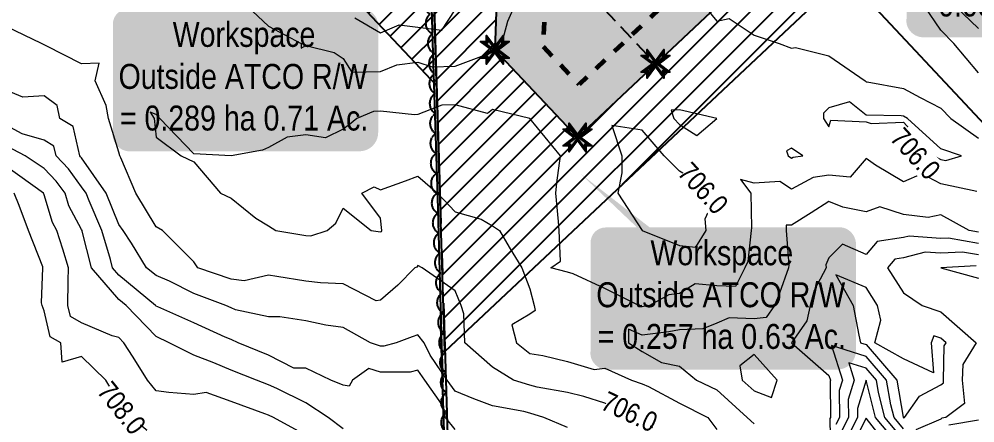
# Model space of a CAD drawing. Extents: x 634962 to 644935, y 5969185 to 5972988.
# Drawn here: x 644229.5 to 644421.3, y 5971366.5 to 5971447.5 of the extents above; entities that cross this region are included whole.
import ezdxf

# ---------------------------------------------------------------- set-up
doc = ezdxf.new("R2010")
doc.units = 0
doc.header["$LTSCALE"] = 5
for name, pattern in [('0', [1, 1, 0]), ('foc-PROPOSED-HP', [2, 1, -1]), ('foc-QUARTERLINE', [33, 25, -3, 2, -3]), ('foc-TIELINE', [1.875, 1.25, -0.625])]:
    doc.linetypes.add(name, pattern=pattern)
for name, color, linetype in [('AS-FENCE-DASH', 48, 'foc-FENCE-DASH'), ('L-MON', 1, 'Continuous'), ('L-QSEC', 8, 'foc-QUARTERLINE'), ('L-TIE', 7, 'foc-TIELINE'), ('L-TITLEDB', 4, 'Continuous'), ('P-PROPOSED', 10, 'Continuous'), ('P-PROPOSED-H', 21, 'Continuous'), ('P-TEMP-ATCO PIPELINES', 104, 'Continuous'), ('P-TEMP-ATCO PIPELINES-H', 71, 'Continuous'), ('P-TEMP-ATCO PIPELINES_3', 104, 'Continuous'), ('P-TEMP-BLOCKS', 250, 'Continuous'), ('T-BUSH', 110, '0')]:
    doc.layers.add(name, color=color, linetype=linetype)
doc.layers.add('C-TOPO-MAJR', color=7, linetype='Continuous', lineweight=15, true_color=0xd3aa5f)
doc.layers.add('C-TOPO-MINR', color=7, linetype='Continuous', lineweight=13, true_color=0xe9d5af)
doc.layers.add('C-TOPO-MAJR-TEXT', color=7, linetype='Continuous', true_color=0x644b1b)
doc.layers.add('PROPOSED HP', color=240, linetype='foc-PROPOSED-HP', lineweight=60)
doc.styles.add('80', font='ARIALN.TTF', dxfattribs={"height": 10})
doc.styles.add('foc-LtypeFont', font='ARIALN.TTF', dxfattribs={"height": 7.35})
doc.styles.get("Standard").update_dxf_attribs({"font": 'ARIALN.TTF'})
doc.linetypes.add('foc-FENCE-DASH', pattern='A,0.5,-0.5,1,-0.5,1,-0.5,1,-0.5,1,-0.5,["X",foc-LtypeFont,S=0.2,R=0,X=-0.625,Y=-0.75],-0.5', length=7.5)

# ---------------------------------------------------------------- blocks, each defined once
blk = doc.blocks.new('*U670')
h = blk.add_hatch(color=255)
edge = h.paths.add_edge_path()
edge.add_line((-46.5, -28.5), (46.5, -28.5))
edge.add_arc((46.5, -22.5), 6, 270, 360)
edge.add_line((52.5, -22.5), (52.5, 21))
edge.add_arc((46.5, 21), 6, 0, 90)
edge.add_line((46.5, 27), (-46.5, 27))
edge.add_arc((-46.5, 21), 6, 90, 180)
edge.add_line((-52.5, 21), (-52.5, -22.5))
edge.add_arc((-46.5, -22.5), 6, 180, 270)
at = {"color": 104, "flags": 128}
blk.add_lwpolyline([(62.49, 70.63, 0, 7.5, 0), (0, 0, 0, 0, 0)], format="xyseb", dxfattribs=at)
blk.add_lwpolyline([(-46.5, -28.5, 3, 3, 0), (46.5, -28.5, 3, 3, 0.414214), (52.5, -22.5, 3, 3, 0), (52.5, 21, 3, 0, 0.414214), (46.5, 27, 0, 0, 0), (-46.5, 27, 0, 0, 0.414214), (-52.5, 21, 0, 0, 0), (-52.5, -22.5, 0, 3, 0.414214)], format="xyseb", close=True, dxfattribs=at)
at = {"color": 104, "style": '80'}
blk.add_attdef('ENTER_TEXT_001', (-26.85, -4.92), '', height=10, dxfattribs=at)
blk = doc.blocks.new('*U807')
h = blk.add_hatch(color=255)
edge = h.paths.add_edge_path()
edge.add_line((-46.5, -28.5), (46.5, -28.5))
edge.add_arc((46.5, -22.5), 6, 270, 360)
edge.add_line((52.5, -22.5), (52.5, 21))
edge.add_arc((46.5, 21), 6, 0, 90)
edge.add_line((46.5, 27), (-46.5, 27))
edge.add_arc((-46.5, 21), 6, 90, 180)
edge.add_line((-52.5, 21), (-52.5, -22.5))
edge.add_arc((-46.5, -22.5), 6, 180, 270)
at = {"color": 104, "flags": 128}
blk.add_lwpolyline([(-123.61, 36.07, 0, 7.5, 0), (0, 0, 0, 0, 0)], format="xyseb", dxfattribs=at)
blk.add_lwpolyline([(-46.5, -28.5, 3, 3, 0), (46.5, -28.5, 3, 3, 0.414214), (52.5, -22.5, 3, 3, 0), (52.5, 21, 3, 0, 0.414214), (46.5, 27, 0, 0, 0), (-46.5, 27, 0, 0, 0.414214), (-52.5, 21, 0, 0, 0), (-52.5, -22.5, 0, 3, 0.414214)], format="xyseb", close=True, dxfattribs=at)
at = {"color": 104, "style": '80'}
blk.add_attdef('ENTER_TEXT_001', (-26.85, -4.92), '', height=10, dxfattribs=at)
blk = doc.blocks.new('*U808')
h = blk.add_hatch(color=255)
edge = h.paths.add_edge_path()
edge.add_line((-46.5, -28.5), (46.5, -28.5))
edge.add_arc((46.5, -22.5), 6, 270, 360)
edge.add_line((52.5, -22.5), (52.5, 21))
edge.add_arc((46.5, 21), 6, 0, 90)
edge.add_line((46.5, 27), (-46.5, 27))
edge.add_arc((-46.5, 21), 6, 90, 180)
edge.add_line((-52.5, 21), (-52.5, -22.5))
edge.add_arc((-46.5, -22.5), 6, 180, 270)
at = {"color": 104, "flags": 128}
blk.add_lwpolyline([(-56.5, 48.52, 0, 7.5, 0), (0, 0, 0, 0, 0)], format="xyseb", dxfattribs=at)
blk.add_lwpolyline([(-46.5, -28.5, 3, 3, 0), (46.5, -28.5, 3, 3, 0.414214), (52.5, -22.5, 3, 3, 0), (52.5, 21, 3, 0, 0.414214), (46.5, 27, 0, 0, 0), (-46.5, 27, 0, 0, 0.414214), (-52.5, 21, 0, 0, 0), (-52.5, -22.5, 0, 3, 0.414214)], format="xyseb", close=True, dxfattribs=at)
at = {"color": 104, "style": '80'}
blk.add_attdef('ENTER_TEXT_001', (-26.85, -4.92), '', height=10, dxfattribs=at)
blk = doc.blocks.new('TEMP')
h = blk.add_hatch(color=255)
h.dxf.hatch_style = 1
h.paths.add_polyline_path([(0, 0.251), (-0.666, 1.152), (-0.666, 0.666), (-1.152, 0.666), (-0.251, 0), (-1.152, -0.666), (-0.666, -0.666), (-0.666, -1.152), (0, -0.251), (0.666, -1.152), (0.666, -0.666), (1.152, -0.666), (0.251, 0), (1.152, 0.666), (0.666, 0.666), (0.666, 1.152)])
h.paths.add_polyline_path([(0.566, 0.849), (0.566, 0.566), (0.849, 0.566), (0.083, 0), (0.849, -0.566), (0.566, -0.566), (0.566, -0.849), (0, -0.083), (-0.566, -0.849), (-0.566, -0.566), (-0.849, -0.566), (-0.083, 0), (-0.849, 0.566), (-0.566, 0.566), (-0.566, 0.849), (0, 0.083)], flags=16)
h = blk.add_hatch(color=1)
h.dxf.hatch_style = 1
h.paths.add_polyline_path([(0, 0.083), (-0.566, 0.849), (-0.566, 0.566), (-0.849, 0.566), (-0.083, 0), (-0.849, -0.566), (-0.566, -0.566), (-0.566, -0.849), (0, -0.083), (0.566, -0.849), (0.566, -0.566), (0.849, -0.566), (0.083, 0), (0.849, 0.566), (0.566, 0.566), (0.566, 0.849)])
at = {"color": 1}
for p, q in [((-0.083, 0), (0.083, 0)), ((0, 0.083), (0, -0.083))]:
    blk.add_line(p, q, dxfattribs=at)
at = {"color": 255, "flags": 128}
blk.add_lwpolyline([(-0.251, 0), (-1.152, 0.666), (-0.666, 0.666), (-0.666, 1.152), (0, 0.251), (0.666, 1.152), (0.666, 0.666), (1.152, 0.666), (0.251, 0), (1.152, -0.666), (0.666, -0.666), (0.666, -1.152), (0, -0.251), (-0.666, -1.152), (-0.666, -0.666), (-1.152, -0.666)], close=True, dxfattribs=at)
at = {"color": 1, "flags": 128}
blk.add_lwpolyline([(-0.083, 0), (-0.849, 0.566), (-0.566, 0.566), (-0.566, 0.849), (0, 0.083), (0.566, 0.849), (0.566, 0.566), (0.849, 0.566), (0.083, 0), (0.849, -0.566), (0.566, -0.566), (0.566, -0.849), (0, -0.083), (-0.566, -0.849), (-0.566, -0.566), (-0.849, -0.566)], close=True, dxfattribs=at)

msp = doc.modelspace()

# ---------------------------------------------------------------- hatches: boundary and pattern name
at = {"layer": 'P-PROPOSED-H'}
h = msp.add_hatch(color=256, dxfattribs=at)
h.dxf.hatch_style = 1
h.paths.add_polyline_path([(644326.06, 5971471.663), (644325.003, 5971441.36), (644341.557, 5971423.77), (644386.276, 5971465.829), (644376.02, 5971476.769), (644346.968, 5971449.446), (644341.514, 5971455.241)])
at = {"layer": 'P-TEMP-ATCO PIPELINES-H'}
h = msp.add_hatch(dxfattribs=at)
h.set_pattern_fill('ANSI31', color=256, scale=0.999744)
h.set_pattern_definition([(45, (-1201.1034, 5845.673), (-2.2444885755, 2.2444885755), [])])
h.paths.add_polyline_path([(644279.229, 5971521.424), (644311.644, 5971486.981), (644313.302, 5971434.162), (644232.639, 5971519.873), (644268.808, 5971521.077)])
h = msp.add_hatch(dxfattribs=at)
h.set_pattern_fill('ANSI31', color=256, scale=0.999744)
h.set_pattern_definition([(45, (-1201.1034, 5845.673), (-2.2444885755, 2.2444885755), [])])
h.paths.add_polyline_path([(644386.276, 5971465.829), (644395.192, 5971456.318), (644314.975, 5971380.872), (644312.591, 5971456.799), (644311.644, 5971486.981), (644326.06, 5971471.663), (644325.003, 5971441.36), (644341.557, 5971423.77)])

# ---------------------------------------------------------------- linework, layer by layer
at = {"layer": 'AS-FENCE-DASH', "ltscale": 0.5, "flags": 128}
msp.add_lwpolyline([(644316.1, 5971317.972), (644315.785, 5971328.374), (644315.304, 5971349.866), (644314.175, 5971385.936), (644314.577, 5971374.686), (644313.551, 5971411.797), (644312.613, 5971440.593), (644312.173, 5971456.845), (644311.741, 5971473.606), (644310.448, 5971508.636), (644310.276, 5971515.722)], dxfattribs=at)
at = {"layer": 'C-TOPO-MAJR', "lineweight": 15, "flags": 128}
for points, elevation in [([(644275.263, 5971450.085), (644279.548, 5971446.086), (644286.108, 5971442.587), (644286.108, 5971441.649), (644287.046, 5971442.212), (644292.745, 5971440.788), (644294.544, 5971439.589), (644296.321, 5971436.866), (644302.042, 5971437.012), (644305.302, 5971438.349), (644309.54, 5971438.838), (644312.407, 5971437.956), (644317.038, 5971438.088), (644321.81, 5971439.861), (644324.537, 5971440.873), (644326.355, 5971442.587), (644327.571, 5971447.051), (644328.932, 5971450.085)], 705.819), ([(644356.611, 5971365.524), (644354.529, 5971366.899), (644352.967, 5971367.607), (644347.031, 5971370.514), (644342.841, 5971371.796), (644339.533, 5971372.605), (644333.453, 5971373.686), (644332.035, 5971374.114), (644328.755, 5971375.105), (644324.537, 5971377.701), (644318.995, 5971382.603), (644318.742, 5971388.397), (644318.248, 5971390.101), (644317.038, 5971392.984), (644310.374, 5971397.599), (644309.54, 5971398.068), (644309.362, 5971397.778), (644308.963, 5971397.599), (644305.503, 5971394.138), (644302.042, 5971391.173), (644301.16, 5971390.984), (644294.544, 5971394.385), (644290, 5971394.645), (644287.046, 5971394.964), (644281.241, 5971395.906), (644279.548, 5971396.18), (644274.658, 5971394.991), (644272.05, 5971395.336), (644265.386, 5971397.599), (644264.552, 5971398.85), (644258.305, 5971405.097), (644257.054, 5971405.847), (644252.964, 5971412.595), (644249.951, 5971419.698), (644249.748, 5971420.093), (644249.556, 5971420.843), (644247.446, 5971427.591), (644246.96, 5971430.187), (644244.77, 5971435.089), (644245.598, 5971438.63), (644242.058, 5971438.534), (644234.977, 5971442.17), (644234.56, 5971442.36), (644234.024, 5971442.587), (644227.062, 5971445.949)], 705.819), ([(644257.054, 5971363.441), (644252.055, 5971367.607), (644249.556, 5971370.73), (644246.931, 5971375.105), (644242.058, 5971379.859), (644238.179, 5971378.724), (644237.892, 5971382.603), (644235.775, 5971383.819), (644234.56, 5971389.029), (644234.131, 5971390.101), (644234.024, 5971390.637), (644234.282, 5971397.599), (644234.301, 5971397.858), (644231.436, 5971405.097), (644229.56, 5971410.096), (644228.532, 5971412.595)], 707.819), ([(644421.595, 5971398.015), (644414.513, 5971397.599), (644422.012, 5971395.554)], 703.82), ([(644407.015, 5971363.141), (644403.219, 5971367.607), (644401.996, 5971372.626), (644401.558, 5971375.105), (644399.517, 5971377.485), (644396.03, 5971378.592), (644397.118, 5971375.105), (644395.905, 5971371.218), (644395.949, 5971367.607), (644394.639, 5971364.987)], 703.82), ([(644422.012, 5971367.074), (644416.055, 5971366.065)], 703.82)]:
    msp.add_lwpolyline(points, dxfattribs=dict(at, elevation=elevation))
at = {"layer": 'C-TOPO-MAJR', "lineweight": 15, "elevation": 705.819, "flags": 128}
for points in [[(644415.451, 5971419.156), (644418.604, 5971420.093), (644414.513, 5971421.499), (644407.792, 5971427.591), (644407.015, 5971428.008), (644406.504, 5971428.103), (644399.517, 5971428.257), (644396.185, 5971430.923), (644392.019, 5971429.735), (644390.947, 5971428.663), (644390.947, 5971427.591), (644392.019, 5971425.924), (644392.395, 5971427.216), (644399.517, 5971426.877), (644400.517, 5971426.592), (644407.015, 5971426.815), (644413.108, 5971420.093), (644414.513, 5971419.356), (644415.451, 5971419.156)], [(644367.157, 5971407.465), (644369.525, 5971412.595), (644362.027, 5971417.025), (644358.959, 5971420.093), (644354.529, 5971425.223), (644348.438, 5971426.184), (644350.467, 5971420.093), (644350.467, 5971416.657), (644349.655, 5971412.595), (644354.529, 5971405.097), (644362.027, 5971402.137), (644365.335, 5971401.789), (644367.383, 5971405.097), (644367.157, 5971407.465)], [(644384.825, 5971419.789), (644386.772, 5971420.093), (644384.521, 5971421.594), (644383.542, 5971421.072), (644383.818, 5971420.093), (644384.521, 5971419.624), (644384.825, 5971419.789)]]:
    msp.add_lwpolyline(points, close=True, dxfattribs=at)
at = {"layer": 'C-TOPO-MINR', "lineweight": 13, "flags": 128}
for points, elevation in [([(644422.012, 5971436.707), (644417.095, 5971442.587), (644414.513, 5971445.302), (644411.211, 5971450.085), (644407.015, 5971454.722), (644404.884, 5971457.583), (644399.517, 5971463.948), (644398.357, 5971465.082), (644392.019, 5971472.18), (644391.67, 5971472.58), (644384.521, 5971479.263), (644383.732, 5971480.078), (644377.703, 5971486.896), (644384.521, 5971482.283), (644386.396, 5971480.078), (644392.019, 5971473.462), (644392.565, 5971472.58), (644399.517, 5971466.604), (644401.258, 5971465.082), (644407.015, 5971460.604), (644409.734, 5971457.583), (644414.513, 5971453.238), (644417.373, 5971450.085), (644422.012, 5971445.587)], 705.419), ([(644296.887, 5971447.742), (644302.042, 5971444.758), (644305.791, 5971446.336), (644309.54, 5971445.906), (644314.351, 5971445.275), (644317.038, 5971449.372)], 706.219), ([(644367.025, 5971450.085), (644369.525, 5971447.085), (644372.025, 5971447.586), (644377.023, 5971444.253), (644382.022, 5971442.587), (644384.521, 5971441.65), (644385.29, 5971441.818), (644392.019, 5971440.136), (644399.31, 5971435.089), (644399.517, 5971434.923), (644399.687, 5971434.919), (644407.015, 5971433.562), (644410.315, 5971431.79), (644414.513, 5971429.61), (644416.494, 5971427.591), (644422.012, 5971423.64)], 705.419), ([(644339.533, 5971365.58), (644334.847, 5971367.607), (644332.035, 5971368.456), (644330.818, 5971368.823), (644324.537, 5971369.939), (644320.788, 5971371.355), (644317.038, 5971372.871), (644315.448, 5971375.105), (644312.039, 5971380.104), (644310.82, 5971382.603), (644309.54, 5971384.193), (644308.374, 5971383.769), (644305.168, 5971382.603), (644302.7, 5971381.945), (644302.042, 5971381.945), (644300.068, 5971382.603), (644294.544, 5971385.69), (644291.046, 5971386.101), (644287.046, 5971387.025), (644281.82, 5971387.828), (644279.548, 5971387.828), (644272.915, 5971389.236), (644272.05, 5971389.622), (644270.979, 5971390.101), (644264.552, 5971392.511), (644259.732, 5971394.921), (644257.054, 5971396.068), (644255.08, 5971397.599), (644252.055, 5971402.597), (644250.428, 5971405.097), (644249.556, 5971406.347), (644247.023, 5971412.595), (644242.058, 5971419.66), (644241.873, 5971419.909), (644241.701, 5971420.093), (644240.402, 5971425.936), (644237.662, 5971427.591), (644237.131, 5971430.162), (644234.56, 5971432.09), (644230.275, 5971431.876), (644227.062, 5971433.161)], 706.219), ([(644421.699, 5971412.907), (644414.513, 5971414.439), (644410.635, 5971416.473), (644407.015, 5971414.845), (644401.391, 5971418.219), (644399.517, 5971419.538), (644396.285, 5971415.827), (644392.019, 5971416.227), (644388.878, 5971415.736), (644384.521, 5971413.376), (644382.178, 5971414.938), (644377.023, 5971414.594), (644374.296, 5971415.322), (644376.341, 5971412.595), (644376.5, 5971405.62), (644376.415, 5971405.097), (644375.743, 5971398.879), (644375.149, 5971397.599), (644373.274, 5971393.85), (644369.525, 5971394.02), (644365.214, 5971394.412), (644362.027, 5971392.5), (644359.885, 5971392.243), (644356.028, 5971390.101), (644354.783, 5971389.847), (644354.529, 5971389.818), (644353.877, 5971390.101), (644347.031, 5971393.451), (644340.733, 5971396.399), (644339.533, 5971396.742), (644336.2, 5971397.599), (644338.169, 5971398.962), (644337.902, 5971405.097), (644337.747, 5971406.883), (644337.251, 5971412.595), (644337.434, 5971414.694), (644338.169, 5971420.093), (644332.039, 5971427.587), (644332.035, 5971427.591), (644332.035, 5971427.592), (644332.033, 5971427.593), (644324.537, 5971429.356), (644323.537, 5971428.591), (644317.038, 5971430.334), (644314.361, 5971430.269), (644309.54, 5971428.341), (644308.859, 5971428.273), (644302.042, 5971429.009), (644300.661, 5971428.972), (644297.272, 5971427.591), (644295.794, 5971426.341), (644294.544, 5971425.448), (644290.974, 5971423.663), (644287.046, 5971424.291), (644283.297, 5971423.842), (644279.548, 5971421.759), (644278.395, 5971421.247), (644272.05, 5971420.094), (644272.049, 5971420.094), (644264.552, 5971420.467), (644257.767, 5971427.591), (644257.054, 5971428.34), (644255.805, 5971428.84), (644256.6, 5971427.591), (644257.054, 5971423.843), (644262.057, 5971420.093), (644264.552, 5971418.847), (644269.91, 5971412.595), (644272.05, 5971411.596), (644277.05, 5971407.595), (644279.548, 5971406.033), (644281.046, 5971405.097), (644287.046, 5971404.129), (644288.081, 5971404.063), (644291.331, 5971405.097), (644293.045, 5971406.597), (644294.544, 5971409.598), (644300.172, 5971405.097), (644302.042, 5971404.839), (644302.22, 5971404.919), (644302.33, 5971405.097), (644302.042, 5971407.592), (644298.292, 5971412.595), (644300.793, 5971413.844), (644302.042, 5971413.277), (644307.041, 5971415.095), (644309.54, 5971416.003), (644313.487, 5971412.595), (644317.038, 5971408.846), (644322.229, 5971407.405), (644324.537, 5971406.065), (644325.9, 5971405.097), (644327.869, 5971401.764), (644330.405, 5971397.599), (644332.035, 5971393.433), (644332.892, 5971390.101), (644333.069, 5971389.066), (644332.035, 5971388.336), (644328.424, 5971386.213), (644329.327, 5971382.603), (644332.035, 5971380.483), (644334.6, 5971380.037), (644339.533, 5971378.853), (644344.888, 5971377.247), (644347.031, 5971377.524), (644352.387, 5971375.105), (644354.529, 5971374.336), (644355.833, 5971373.8), (644362.027, 5971370.514), (644367.725, 5971367.607), (644369.525, 5971365.238)], 705.419), ([(644317.038, 5971365.22), (644315.094, 5971367.607), (644314.275, 5971370.37), (644310.904, 5971375.105), (644309.54, 5971377.104), (644307.962, 5971376.683), (644302.042, 5971376.683), (644299.675, 5971377.472), (644296.419, 5971375.105), (644295.744, 5971373.905), (644294.544, 5971374.105), (644292.045, 5971375.105), (644287.046, 5971377.504), (644284.647, 5971377.504), (644279.548, 5971380.103), (644273.479, 5971382.603), (644272.05, 5971383.241), (644270.896, 5971383.757), (644264.552, 5971386.591), (644257.343, 5971389.812), (644257.054, 5971389.947), (644256.907, 5971390.101), (644249.556, 5971396.148), (644248.288, 5971397.599), (644247.858, 5971399.297), (644246.103, 5971405.097), (644243.592, 5971411.061), (644242.97, 5971412.595), (644242.058, 5971413.893), (644239.415, 5971417.45), (644236.94, 5971420.093), (644236.507, 5971422.041), (644234.56, 5971423.217), (644230.149, 5971424.503), (644227.062, 5971426.153)], 706.619), ([(644294.544, 5971365.325), (644291.545, 5971367.607), (644287.046, 5971370.577), (644281.214, 5971373.439), (644279.548, 5971374.187), (644277.181, 5971375.105), (644272.05, 5971377.094), (644268.569, 5971378.586), (644264.552, 5971380.103), (644259.662, 5971382.603), (644257.054, 5971383.827), (644251.026, 5971390.101), (644249.556, 5971391.31), (644244.064, 5971397.599), (644242.199, 5971404.955), (644242.157, 5971405.097), (644242.058, 5971405.332), (644239.503, 5971410.041), (644238.737, 5971412.595), (644236.957, 5971414.992), (644234.56, 5971417.551), (644230.715, 5971420.093), (644227.062, 5971422.045)], 707.019), ([(644287.046, 5971364.045), (644280.571, 5971367.607), (644279.548, 5971368.066), (644278.798, 5971368.357), (644272.05, 5971370.797), (644267.051, 5971372.605), (644264.552, 5971372.221), (644259.553, 5971372.606), (644257.054, 5971372.963), (644255.29, 5971375.105), (644252.441, 5971379.718), (644250.57, 5971382.603), (644249.556, 5971383.674), (644248.167, 5971383.992), (644242.058, 5971386.591), (644239.829, 5971387.872), (644239.308, 5971390.101), (644239.389, 5971394.93), (644239.433, 5971397.599), (644238.309, 5971401.348), (644237.101, 5971405.097), (644236.208, 5971406.745), (644234.56, 5971412.239), (644234.413, 5971412.595), (644227.062, 5971417.875)], 707.419), ([(644422.012, 5971404.756), (644420.137, 5971405.097), (644414.513, 5971408.235), (644411.918, 5971407.692), (644407.015, 5971408.346), (644402.26, 5971409.852), (644399.517, 5971408.846), (644394.83, 5971409.784), (644392.019, 5971410.949), (644388.438, 5971408.678), (644384.521, 5971406.194), (644383.45, 5971406.168), (644383.475, 5971405.097), (644383.959, 5971398.161), (644383.896, 5971397.599), (644382.073, 5971392.549), (644381.093, 5971390.101), (644379.438, 5971387.686), (644377.023, 5971387.413), (644372.024, 5971387.602), (644369.525, 5971386.56), (644366.732, 5971385.396), (644362.027, 5971385.204), (644359.867, 5971384.763), (644354.529, 5971384.159), (644351.78, 5971385.351), (644351.78, 5971382.603), (644354.529, 5971380.848), (644358.456, 5971378.675), (644362.027, 5971377.882), (644365.435, 5971375.105), (644369.525, 5971373.149), (644375.595, 5971367.607), (644377.023, 5971366.357)], 705.019), ([(644422.012, 5971402.484), (644416.041, 5971403.569), (644414.513, 5971403.48), (644408.132, 5971403.98), (644407.015, 5971403.678), (644401.723, 5971402.892), (644399.517, 5971400.291), (644394.746, 5971402.371), (644392.019, 5971399.643), (644391.412, 5971398.206), (644391.457, 5971397.599), (644389.069, 5971393.051), (644388.27, 5971390.101), (644387.624, 5971386.998), (644384.521, 5971382.603), (644384.521, 5971382.603), (644384.52, 5971382.603), (644384.521, 5971382.602), (644384.523, 5971382.601), (644392.019, 5971376.066), (644392.319, 5971375.105), (644392.248, 5971374.876), (644392.335, 5971367.607), (644392.23, 5971367.396), (644392.373, 5971360.108)], 704.619), ([(644422.012, 5971400.212), (644418.818, 5971400.792), (644414.513, 5971400.539), (644411.323, 5971400.79), (644407.015, 5971399.625), (644405.251, 5971399.363), (644403.755, 5971397.599), (644407.015, 5971392.6), (644410.764, 5971390.101), (644414.513, 5971388.785), (644421.562, 5971382.603), (644418.864, 5971378.252), (644418.784, 5971375.105), (644419.2, 5971370.418), (644415.481, 5971367.607), (644414.654, 5971367.466), (644414.513, 5971367.262), (644409.495, 5971365.127)], 704.219), ([(644407.015, 5971365.346), (644405.094, 5971367.607), (644404.475, 5971370.147), (644403.598, 5971375.105), (644399.517, 5971379.865), (644392.543, 5971382.079), (644394.718, 5971375.105), (644394.077, 5971373.047), (644394.142, 5971367.607), (644393.435, 5971366.191)], 704.219), ([(644407.015, 5971360.935), (644401.345, 5971367.607), (644399.517, 5971375.104), (644399.517, 5971375.105), (644399.517, 5971375.105), (644399.517, 5971375.105), (644399.517, 5971375.105), (644397.734, 5971369.39), (644397.756, 5971367.607), (644395.844, 5971363.782)], 703.42), ([(644405.263, 5971360.108), (644399.517, 5971367.516), (644397.048, 5971362.578)], 703.02)]:
    msp.add_lwpolyline(points, dxfattribs=dict(at, elevation=elevation))
for points, elevation in [([(644369.526, 5971427.591), (644369.525, 5971427.592), (644369.524, 5971427.592), (644362.027, 5971429.322), (644360.36, 5971429.258), (644360.902, 5971427.591), (644362.027, 5971426.375), (644365.489, 5971424.129), (644369.525, 5971427.589), (644369.527, 5971427.59), (644369.526, 5971427.591)], 705.419), ([(644415.161, 5971381.955), (644415.563, 5971382.603), (644414.513, 5971383.523), (644413.095, 5971384.021), (644412.57, 5971382.603), (644413.015, 5971376.604), (644407.015, 5971379.412), (644401.247, 5971382.603), (644402.471, 5971387.147), (644401.784, 5971390.101), (644399.517, 5971393.711), (644393.424, 5971396.194), (644396.883, 5971390.101), (644398.018, 5971384.102), (644398.393, 5971382.603), (644399.517, 5971382.246), (644405.638, 5971375.105), (644406.953, 5971367.668), (644406.969, 5971367.607), (644407.015, 5971367.551), (644407.076, 5971367.546), (644407.218, 5971367.607), (644410.229, 5971371.891), (644414.513, 5971374.191), (644415.034, 5971374.584), (644414.988, 5971375.105), (644415.161, 5971381.955)], 704.619), ([(644380.504, 5971371.623), (644381.665, 5971375.105), (644377.023, 5971380.235), (644374.156, 5971377.972), (644374.646, 5971375.105), (644377.023, 5971372.938), (644380.504, 5971371.623)], 704.619)]:
    msp.add_lwpolyline(points, close=True, dxfattribs=dict(at, elevation=elevation))
at = {"layer": 'L-QSEC', "ltscale": 0.4}
msp.add_line((644310.53, 5971522.466), (644319.736, 5971229.208), dxfattribs=at)
at = {"layer": 'L-TIE', "ltscale": 0.5, "flags": 128}
msp.add_lwpolyline([(644346.968, 5971449.446), (644357.242, 5971438.522)], dxfattribs=at)
at = {"layer": 'L-TITLEDB'}
msp.add_lwpolyline([(644523.827, 5971319.101), (644370.577, 5971482.575), (644360.315, 5971493.508), (644332.449, 5971523.196), (644310.53, 5971522.466), (644309.776, 5971547.349), (644308.167, 5971549.064), (644297.739, 5971560.173), (644161.676, 5971705.072)], dxfattribs=at)
at = {"layer": 'P-PROPOSED', "flags": 128}
msp.add_lwpolyline([(644326.06, 5971471.663), (644325.003, 5971441.36), (644341.557, 5971423.77), (644386.276, 5971465.829), (644376.02, 5971476.769), (644346.968, 5971449.446), (644341.514, 5971455.241)], close=True, dxfattribs=at)
at = {"layer": 'P-TEMP-ATCO PIPELINES', "flags": 128}
msp.add_lwpolyline([(644279.229, 5971521.424), (644311.644, 5971486.981), (644313.302, 5971434.162), (644232.639, 5971519.873), (644268.808, 5971521.077)], close=True, dxfattribs=at)
at = {"layer": 'PROPOSED HP', "ltscale": 0.5, "flags": 128}
msp.add_lwpolyline([(644507.339, 5971589.984), (644341.881, 5971434.368), (644334.748, 5971441.946), (644335.928, 5971475.788)], dxfattribs=at)
at = {"layer": 'T-BUSH', "flags": 128}
msp.add_lwpolyline([(644121.459, 5971146.411, -0.5205671), (644120.084, 5971150.166, -0.5205671), (644118.708, 5971153.921, -0.5205671), (644117.333, 5971157.676, -0.5205671), (644115.957, 5971161.431, -0.5205671), (644114.582, 5971165.186, -0.5205671), (644114.075, 5971169.142, -0.5205671), (644113.661, 5971173.119, -0.5205671), (644113.248, 5971177.097, -0.5205671), (644112.834, 5971181.074, -0.5205671), (644112.42, 5971185.052, -0.5205671), (644112.006, 5971189.029, -0.5205671), (644111.592, 5971193.007, -0.5205671), (644111.067, 5971196.971, -0.5205671), (644110.516, 5971200.932, -0.5205671), (644109.965, 5971204.892, -0.5205671), (644109.413, 5971208.853, -0.5205671), (644108.862, 5971212.814, -0.5205671), (644108.311, 5971216.775, -0.5205671), (644107.759, 5971220.736, -0.5205671), (644107.059, 5971224.667, -0.5205671), (644106.078, 5971228.544, -0.5205671), (644105.098, 5971232.421, -0.5205671), (644104.118, 5971236.298, -0.5205671), (644103.137, 5971240.175, -0.5205671), (644102.157, 5971244.052, -0.5205671), (644101.176, 5971247.929, -0.5205671), (644100.196, 5971251.806, -0.5205671), (644099.186, 5971255.675, -0.5205671), (644098.152, 5971259.538, -0.5205671), (644097.119, 5971263.401, -0.5205671), (644096.086, 5971267.264, -0.5205671), (644095.053, 5971271.128, -0.5205671), (644094.019, 5971274.991, -0.5205671), (644092.986, 5971278.854, -0.5205671), (644091.953, 5971282.717, -0.5205671), (644090.919, 5971286.58, -0.5205671), (644089.886, 5971290.444, -0.5205671), (644088.987, 5971294.338, -0.5205671), (644088.191, 5971298.257, -0.5205671), (644087.396, 5971302.176, -0.5205671), (644086.601, 5971306.095, -0.5205671), (644085.805, 5971310.014, -0.5205671), (644085.01, 5971313.933, -0.5205671), (644084.214, 5971317.853, -0.5205671), (644083.419, 5971321.772, -0.5205671), (644082.623, 5971325.691, -0.5205671), (644081.828, 5971329.61, -0.5205671), (644081.098, 5971333.542, -0.5205671), (644080.38, 5971337.476, -0.5205671), (644079.662, 5971341.409, -0.5205671), (644078.944, 5971345.343, -0.5205671), (644078.225, 5971349.277, -0.5205671), (644077.507, 5971353.211, -0.5205671), (644076.789, 5971357.145, -0.5205671), (644076.071, 5971361.079, -0.5205671), (644075.821, 5971365.067, -0.5205671), (644075.633, 5971369.061, -0.5205671), (644076.8, 5971372.759, -0.5205671), (644079.501, 5971375.022, -0.5205671), (644083.297, 5971374.517, -0.5205671), (644085.75, 5971371.752, -0.5205671), (644086.744, 5971367.879, -0.5205671), (644087.621, 5971363.978, -0.5205671), (644088.459, 5971360.067, -0.5205671), (644089.297, 5971356.157, -0.5205671), (644090.134, 5971352.247, -0.5205671), (644090.972, 5971348.337, -0.5205671), (644091.755, 5971344.415, -0.5205671), (644092.52, 5971340.49, -0.5205671), (644093.286, 5971336.565, -0.5205671), (644094.052, 5971332.64, -0.5205671), (644094.818, 5971328.715, -0.5205671), (644095.584, 5971324.79, -0.5205671), (644096.384, 5971320.873, -0.5205671), (644097.247, 5971316.968, -0.5205671), (644098.109, 5971313.063, -0.5205671), (644098.972, 5971309.158, -0.5205671), (644099.834, 5971305.253, -0.5205671), (644100.697, 5971301.348, -0.5205671), (644101.559, 5971297.444, -0.5205671), (644102.422, 5971293.539, -0.5205671), (644103.284, 5971289.634, -0.5205671), (644104.053, 5971285.71, -0.5205671), (644104.742, 5971281.771, -0.5205671), (644105.432, 5971277.832, -0.5205671), (644106.121, 5971273.893, -0.5205671), (644106.81, 5971269.954, -0.5205671), (644107.499, 5971266.015, -0.5205671), (644108.188, 5971262.076, -0.5205671), (644108.877, 5971258.137, -0.5205671), (644109.634, 5971254.211, -0.5205671), (644110.542, 5971250.317, -0.5205671), (644111.451, 5971246.422, -0.5205671), (644112.36, 5971242.528, -0.5205671), (644113.268, 5971238.634, -0.5205671), (644114.177, 5971234.739, -0.5205671), (644115.086, 5971230.845, -0.5205671), (644115.994, 5971226.95, -0.5205671), (644116.988, 5971223.077, -0.5205671), (644118.017, 5971219.213, -0.5205671), (644119.046, 5971215.349, -0.5205671), (644120.075, 5971211.484, -0.5205671), (644121.103, 5971207.62, -0.5205671), (644123.028, 5971204.289, -0.5205671), (644125.935, 5971201.542, -0.5205671), (644129.59, 5971200.399, -0.5205671), (644133.562, 5971199.935, -0.5205671), (644137.421, 5971200.816, -0.5205671), (644141.261, 5971201.933, -0.5205671), (644145.1, 5971203.051, -0.5205671), (644148.44, 5971204.933, -0.5205671), (644151.008, 5971207.999, -0.5205671), (644153.512, 5971211.117, -0.5205671), (644155.985, 5971214.259, -0.5205671), (644158.459, 5971217.401, -0.5205671), (644160.932, 5971220.543, -0.5205671), (644163.406, 5971223.686, -0.5205671), (644165.879, 5971226.828, -0.5205671), (644168.353, 5971229.97, -0.5205671), (644170.826, 5971233.113, -0.5205671), (644173.3, 5971236.255, -0.5205671), (644175.235, 5971239.748, -0.5205671), (644177.114, 5971243.278, -0.5205671), (644178.992, 5971246.809, -0.5205671), (644180.87, 5971250.339, -0.5205671), (644182.748, 5971253.87, -0.5205671), (644184.626, 5971257.4, -0.5205671), (644186.504, 5971260.931, -0.5205671), (644189.112, 5971263.95, -0.5205671), (644191.789, 5971266.92, -0.5205671), (644194.467, 5971269.89, -0.5205671), (644197.342, 5971272.647, -0.5205671), (644200.516, 5971275.08, -0.5205671), (644203.689, 5971277.514, -0.5205671), (644206.862, 5971279.947, -0.5205671), (644210.035, 5971282.381, -0.5205671), (644213.208, 5971284.815, -0.5205671), (644216.382, 5971287.248, -0.5205671), (644219.55, 5971289.688, -0.5205671), (644222.444, 5971292.448, -0.5205671), (644225.337, 5971295.208, -0.5205671), (644228.231, 5971297.968, -0.5205671), (644231.125, 5971300.728, -0.5205671), (644234.019, 5971303.488, -0.5205671), (644236.991, 5971306.158, -0.5205671), (644240.123, 5971308.644, -0.5205671), (644243.255, 5971311.131, -0.5205671), (644246.387, 5971313.617, -0.5205671), (644249.926, 5971315.458, -0.5205671), (644253.52, 5971317.213, -0.5205671), (644257.306, 5971318.395, -0.5205671), (644261.228, 5971319.176, -0.5205671), (644265.15, 5971319.956, -0.5205671), (644269.075, 5971320.721, -0.5205671), (644273.035, 5971321.277, -0.5205671), (644276.995, 5971321.833, -0.5205671), (644280.955, 5971322.388, -0.5205671), (644284.916, 5971322.944, -0.5205671), (644288.886, 5971323.407, -0.5205671), (644292.87, 5971323.76, -0.5205671), (644296.853, 5971324.114, -0.5205671), (644300.821, 5971324.536, -0.5205671), (644304.567, 5971325.935, -0.5205671), (644308.075, 5971327.759, -0.5205671), (644311.218, 5971330.231, -0.5205671), (644313.964, 5971333.055, -0.5205671), (644315.505, 5971336.62, -0.5205671), (644315.484, 5971340.619, -0.5205671), (644315.463, 5971344.618, -0.5205671), (644315.441, 5971348.617, -0.5205671), (644315.414, 5971352.616, -0.5205671), (644315.384, 5971356.615, -0.5205671), (644315.354, 5971360.614, -0.5205671), (644315.324, 5971364.613, -0.5205671), (644315.294, 5971368.611, -0.5205671), (644315.264, 5971372.61, -0.5205671), (644315.165, 5971376.607, -0.5205671), (644314.981, 5971380.602, -0.5205671), (644314.797, 5971384.597, -0.5205671), (644314.592, 5971388.59, -0.5205671), (644314.375, 5971392.584, -0.5205671), (644314.159, 5971396.577, -0.5205671), (644313.942, 5971400.57, -0.5205671), (644313.726, 5971404.563, -0.5205671), (644313.509, 5971408.556, -0.5205671), (644313.319, 5971412.55, -0.5205671), (644313.25, 5971416.548, -0.5205671), (644313.181, 5971420.547, -0.5205671), (644313.112, 5971424.545, -0.5205671), (644313.043, 5971428.544, -0.5205671), (644312.974, 5971432.542, -0.5205671), (644312.905, 5971436.54, -0.5205671), (644312.836, 5971440.539, -0.5205671), (644312.43, 5971444.516, -0.5205671), (644312.007, 5971448.493, -0.5205671), (644311.585, 5971452.469, -0.5205671), (644311.162, 5971456.446, -0.5205671), (644311.151, 5971460.443, -0.5205671), (644311.171, 5971464.442, -0.5205671), (644311.636, 5971468.4, -0.5205671), (644312.447, 5971472.312, -0.5205671), (644314.715, 5971471.198, -0.5205671), (644317.425, 5971468.257, -0.5205671), (644320.135, 5971465.317, -0.5205671), (644323.624, 5971463.557, -0.5205671), (644327.394, 5971462.225, -0.5205671), (644330.259, 5971459.45, -0.5205671), (644333.097, 5971456.632, -0.5205671), (644336.294, 5971454.301, -0.5205671), (644339.82, 5971452.413, -0.5205671), (644343.345, 5971450.526, -0.5205671), (644347.1, 5971451.299, -0.5205671), (644350.896, 5971452.556, -0.5205671), (644354.614, 5971453.982, -0.5205671), (644358.038, 5971456.049, -0.5205671), (644361.461, 5971458.117, -0.5205671), (644364.907, 5971460.144, -0.5205671), (644368.394, 5971462.101, -0.5205671), (644371.882, 5971464.059, -0.5205671), (644374.622, 5971466.866, -0.5205671), (644377.013, 5971470.071, -0.5205671), (644377.226, 5971473.428, -0.5205671), (644375.301, 5971476.933, -0.5205671), (644372.889, 5971480.072, -0.5205671), (644370.051, 5971482.889, -0.5205671), (644367.212, 5971485.706, -0.5205671), (644363.415, 5971486.419, -0.5205671), (644359.427, 5971486.714, -0.5205671), (644355.471, 5971486.723, -0.5205671), (644351.651, 5971485.541, -0.5205671), (644347.831, 5971484.359, -0.5205671), (644343.929, 5971484.482, -0.5205671), (644339.991, 5971485.179, -0.5205671), (644336.053, 5971485.876, -0.5205671), (644332.474, 5971487.535, -0.5205671), (644329.039, 5971489.584, -0.5205671), (644325.674, 5971491.707, -0.5205671), (644323.372, 5971494.977, -0.5205671), (644321.07, 5971498.247, -0.5205671), (644318.261, 5971500.774, -0.5205671), (644314.377, 5971501.724, -0.5205671), (644311.01, 5971503.148, -0.5205671), (644310.242, 5971507.073, -0.5205671), (644306.853, 5971508.973, -0.5205671), (644303.247, 5971510.704, -0.5205671), (644299.64, 5971512.43, -0.5205671), (644296.033, 5971514.156, -0.5205671), (644292.612, 5971516.21, -0.5205671), (644291.506, 5971518.858, -0.5205671), (644295.278, 5971520.185, -0.5205671), (644298.943, 5971521.737, -0.5205671), (644302.354, 5971523.825, -0.5205671), (644305.39, 5971526.256, -0.5205671), (644307.168, 5971529.838, -0.5205671), (644308.035, 5971533.569, -0.5205671), (644307.493, 5971537.531, -0.5205671), (644306.323, 5971541.287, -0.5205671), (644304.415, 5971544.802, -0.5205671), (644302.508, 5971548.317, -0.5205671), (644300.601, 5971551.832, -0.5205671), (644298.68, 5971555.34, -0.5205671), (644296.715, 5971558.822, -0.5205671), (644294.749, 5971562.305, -0.5205671), (644292.784, 5971565.787, -0.5205671), (644290.818, 5971569.27, -0.5205671), (644288.744, 5971572.687, -0.5205671), (644286.593, 5971576.059, -0.5205671), (644284.442, 5971579.43, -0.5205671), (644282.22, 5971582.748, -0.5205671), (644279.621, 5971585.787, -0.5205671), (644277.021, 5971588.826, -0.5205671), (644274.421, 5971591.864, -0.5205671), (644271.821, 5971594.903, -0.5205671), (644269.222, 5971597.942, -0.5205671), (644266.621, 5971600.979, -0.5205671), (644264.016, 5971604.013, -0.5205671), (644261.411, 5971607.048, -0.5205671), (644258.806, 5971610.082, -0.5205671), (644256.202, 5971613.116, -0.5205671), (644253.426, 5971615.993, -0.5205671), (644249.44, 5971619.989, -0.5205671)], format="xyb", dxfattribs=at)

# ---------------------------------------------------------------- block references
at = {"layer": 'L-MON', "xscale": 2.499359200000004, "yscale": 2.499359200000004, "zscale": 2.499359200000004}
for p in [(644325.003, 5971441.36), (644357.242, 5971438.522), (644341.557, 5971423.77)]:
    msp.add_blockref('TEMP', p, dxfattribs=at)
at = {"layer": 'P-TEMP-BLOCKS', "color": 3}
ref = msp.add_blockref('*U807', (644433.847, 5971458.86), dxfattribs=dict(at, xscale=0.49987184, yscale=0.49987184, zscale=0.49987184))
ref.add_attrib('ENTER_TEXT_001', 'Workspace', (644419.611, 5971464.789), dxfattribs={"layer": '0', "color": 104, "height": 4.9987, "style": '80'})
ref.add_attrib('ENTER_TEXT_002', 'Outside ATCO R/W', (644408.748, 5971456.369), dxfattribs={"layer": '0', "color": 104, "height": 4.99872, "style": '80'})
ref.add_attrib('ENTER_TEXT_003', '= 0.032 ha 0.08 Ac.', (644409.017, 5971448.018), dxfattribs={"layer": '0', "color": 104, "height": 4.99872, "style": '80'})
ref = msp.add_blockref('*U670', (644274.582, 5971436), dxfattribs=dict(at, xscale=0.49987184, yscale=0.49987184, zscale=0.49987184))
ref.add_attrib('ENTER_TEXT_001', 'Workspace', (644260.347, 5971441.929), dxfattribs={"layer": '0', "color": 104, "height": 4.9987, "style": '80'})
ref.add_attrib('ENTER_TEXT_002', 'Outside ATCO R/W', (644249.483, 5971433.509), dxfattribs={"layer": '0', "color": 104, "height": 4.99872, "style": '80'})
ref.add_attrib('ENTER_TEXT_003', '= 0.289 ha 0.71 Ac.', (644249.752, 5971425.157), dxfattribs={"layer": '0', "color": 104, "height": 4.99872, "style": '80'})

# ---------------------------------------------------------------- next in the draw order: texts
at = {"layer": 'C-TOPO-MAJR-TEXT', "color": 251, "linetype": 'Continuous', "lineweight": -3, "true_color": 0x6b6b6b, "char_height": 3.99795, "width": 8.45894, "attachment_point": 5, "bg_fill": 3, "box_fill_scale": 1.181818, "bg_fill_color": 256, "bg_fill_true_color": 13158600, "bg_fill_transparency": 0}
for s, insert, rotation in [('{\\C256;706.0}', (644409.381, 5971420.507, 705.819), 312.24384), ('{\\C256;706.0}', (644366.788, 5971413.572, 705.819), 312.24384), ('{\\C256;708.0}', (644250.11, 5971369.507, 707.819), 308.65981), ('{\\C256;706.0}', (644351.996, 5971368.757, 705.819), 334.7959)]:
    msp.add_mtext(s, dxfattribs=dict(at, insert=insert, rotation=rotation))

# ---------------------------------------------------------------- next in the draw order: linework, layer by layer
at = {"layer": 'P-TEMP-ATCO PIPELINES_3', "flags": 128}
msp.add_lwpolyline([(644386.276, 5971465.829), (644395.192, 5971456.318), (644314.975, 5971380.872), (644312.591, 5971456.799), (644311.644, 5971486.981), (644326.06, 5971471.663), (644325.003, 5971441.36), (644341.557, 5971423.77), (644386.276, 5971465.829)], close=True, dxfattribs=at)

# ---------------------------------------------------------------- next in the draw order: block references
at = {"layer": 'P-TEMP-BLOCKS', "color": 3}
ref = msp.add_blockref('*U808', (644370.444, 5971392.22), dxfattribs=dict(at, xscale=0.49987184, yscale=0.49987184, zscale=0.49987184))
ref.add_attrib('ENTER_TEXT_001', 'Workspace', (644356.209, 5971398.149), dxfattribs={"layer": '0', "color": 104, "height": 4.9987, "style": '80'})
ref.add_attrib('ENTER_TEXT_002', 'Outside ATCO R/W', (644345.345, 5971389.729), dxfattribs={"layer": '0', "color": 104, "height": 4.99872, "style": '80'})
ref.add_attrib('ENTER_TEXT_003', '= 0.257 ha 0.63 Ac.', (644345.614, 5971381.378), dxfattribs={"layer": '0', "color": 104, "height": 4.99872, "style": '80'})

doc.saveas('drawing.dxf')
